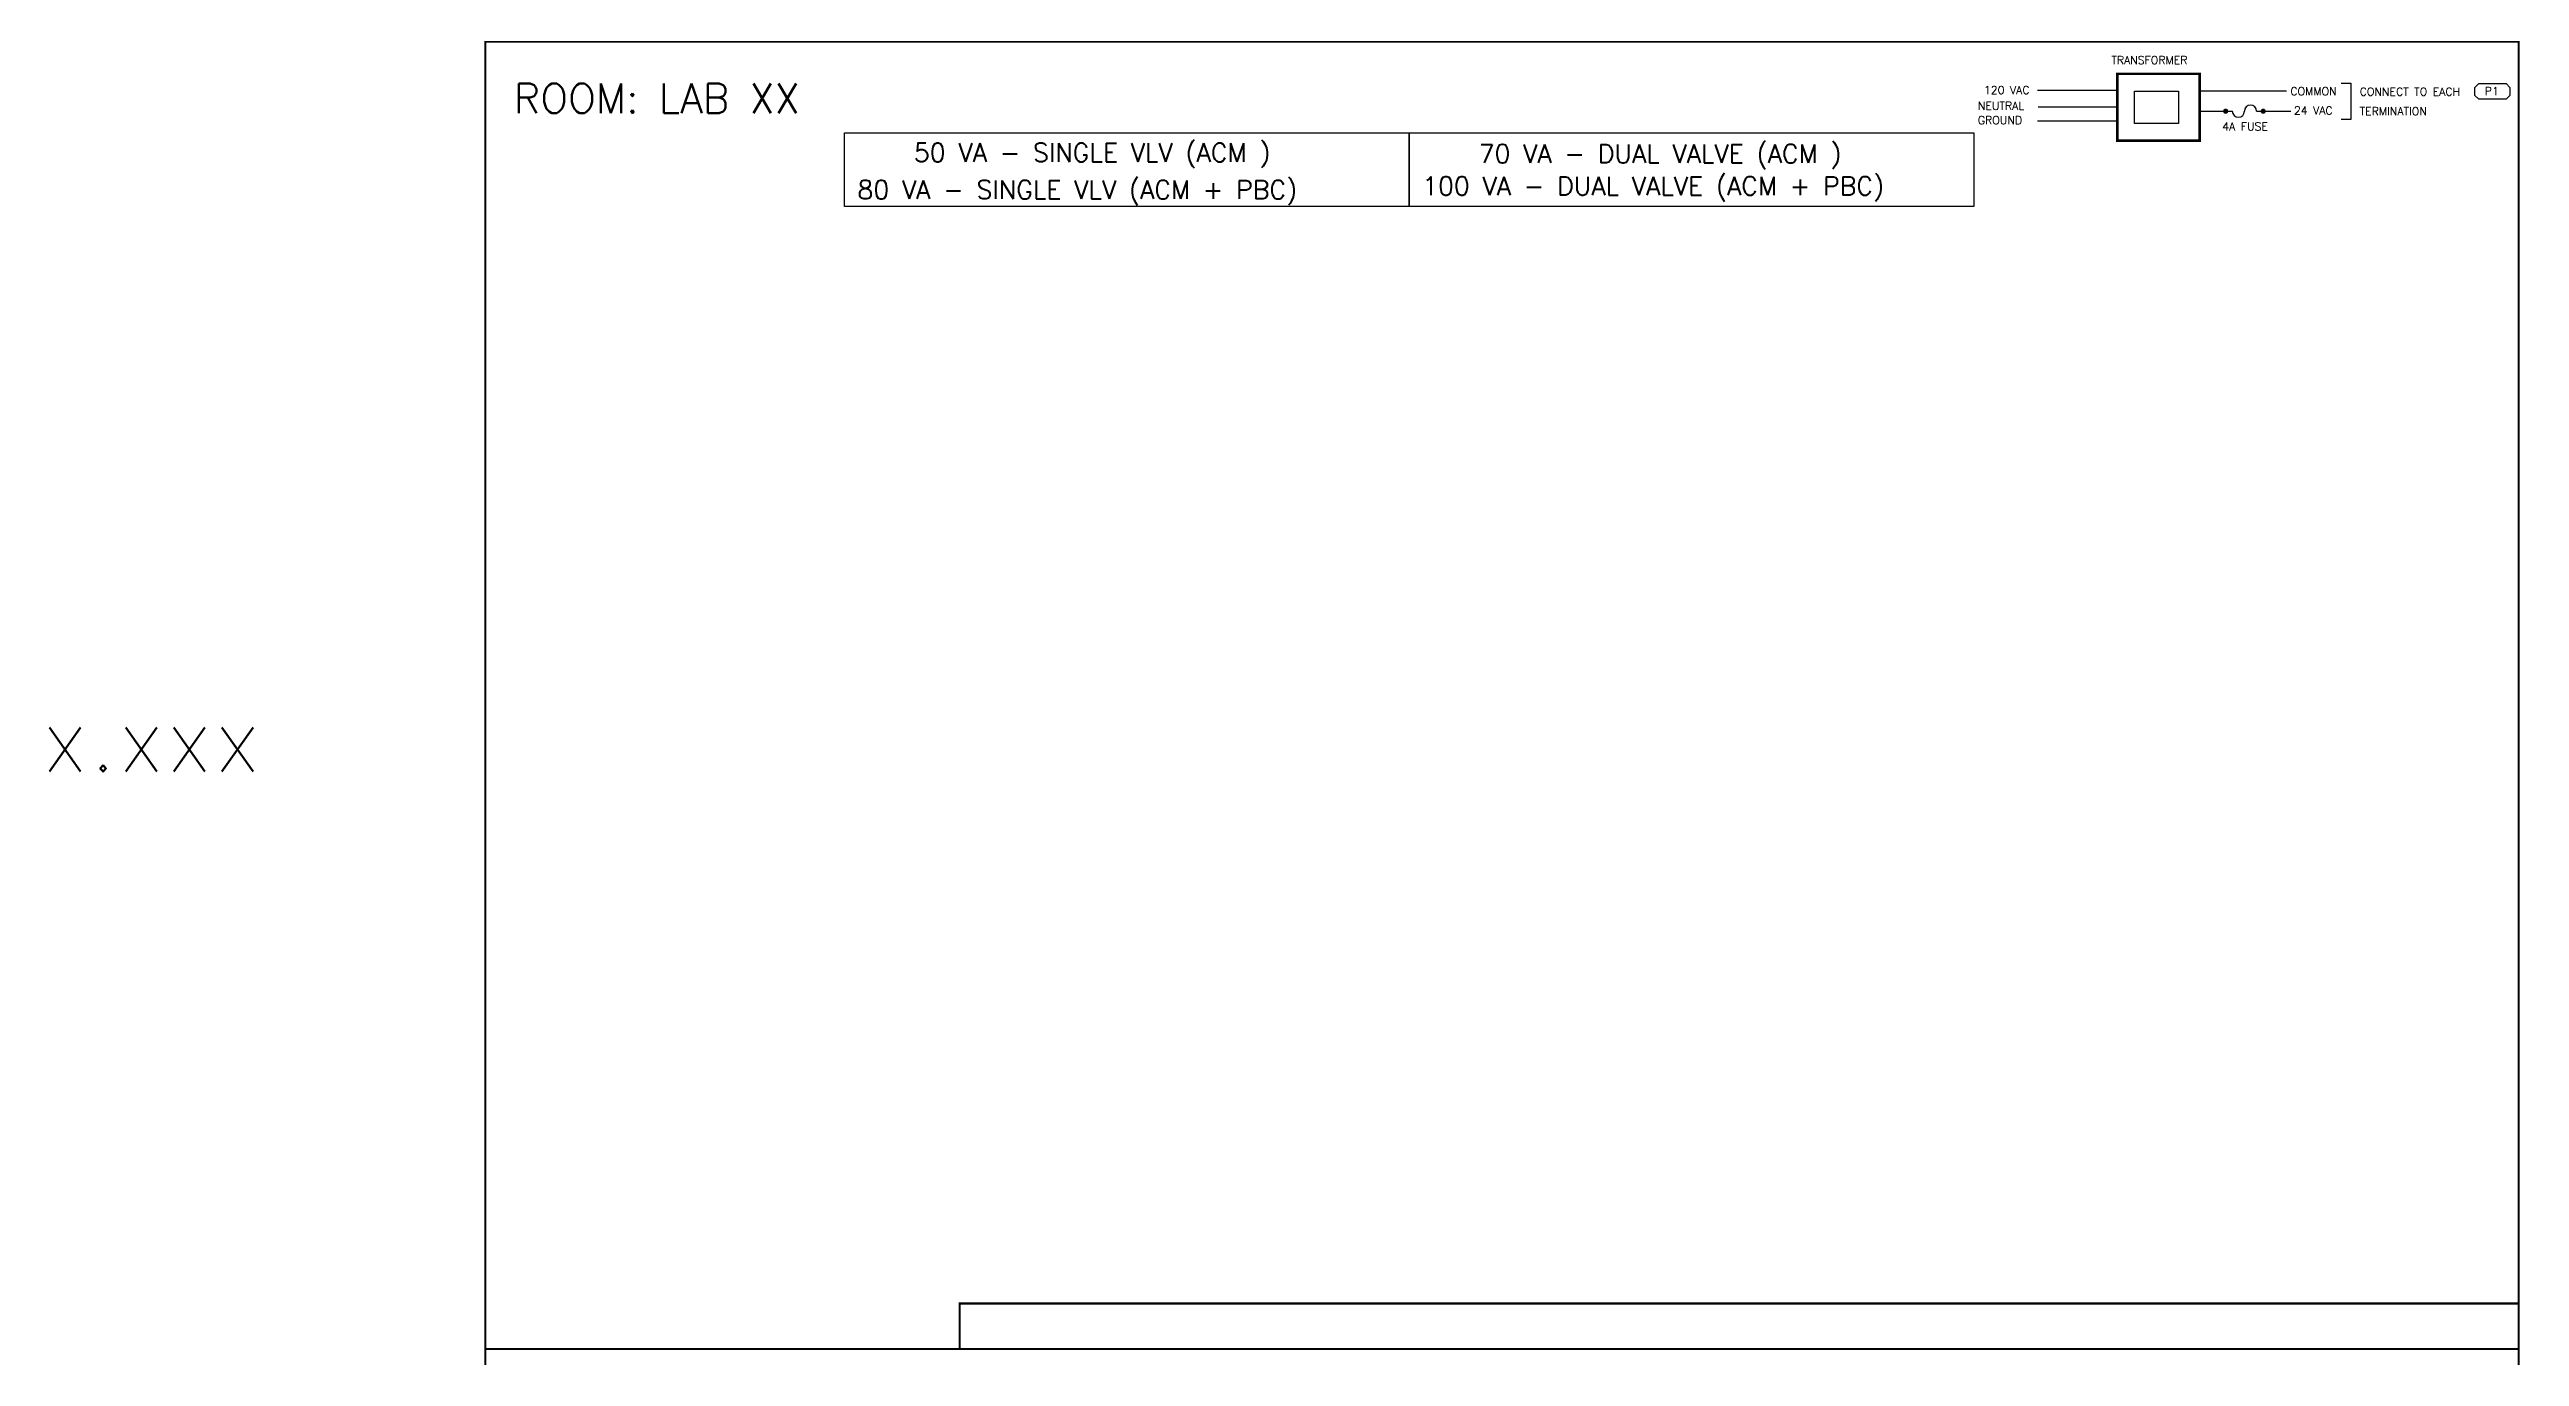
# Model space of a CAD drawing. Extents: x -251 to 1546, y -2821 to 985.
# Drawn here: x -251 to 1546, y -1875 to -924 of the extents above; entities that cross this region are included whole.
import ezdxf
from ezdxf.enums import TextEntityAlignment as Align

# ---------------------------------------------------------------- set-up
doc = ezdxf.new("R2010")
doc.units = 0
doc.header["$LTSCALE"] = 96
doc.header["$MEASUREMENT"] = 0
doc.layers.get('0').update_dxf_attribs({"linetype": 'CONTINUOUS'})
for name, color, linetype in [('Hood', 2, 'CONTINUOUS'), ('ModelB', 30, 'CONTINUOUS'), ('Text', 7, 'CONTINUOUS')]:
    doc.layers.add(name, color=color, linetype=linetype)
doc.styles.add('Romans', font='romans.shx')
doc.styles.get("Standard").update_dxf_attribs({"font": 'ROMANS'})

msp = doc.modelspace()

# ---------------------------------------------------------------- linework, layer by layer
at = {"color": 7, "linetype": 'Continuous'}
for points in [[(327.2, -984.2), (738, -984.2), (738, -1038), (327.2, -1038)], [(738, -984.2), (1148.8, -984.2), (1148.8, -1038), (738, -1038)]]:
    msp.add_lwpolyline(points, close=True, dxfattribs=at)
at = {"layer": 'Hood', "color": 0, "linetype": 'Continuous'}
for p, q in [((1416, -948.3), (1423.1, -948.3)), ((1423.1, -948.3), (1423.1, -974.7)), ((1423.1, -974.7), (1416, -974.7))]:
    msp.add_line(p, q, dxfattribs=at)
at = {"layer": 'Hood', "color": 0}
for p, q in [((1513.3, -951.3), (1516.1, -948.5)), ((1513.3, -957.1), (1513.3, -951.3)), ((1516.1, -948.5), (1535.9, -948.5)), ((1535.9, -948.5), (1538.7, -951.3)), ((1538.7, -951.3), (1538.7, -957.1)), ((1253.2, -953.6), (1195, -953.6)), ((1253.2, -965.6), (1195.5, -965.6)), ((1265.7, -977.5), (1265.7, -953.9)), ((1265.7, -953.9), (1297.7, -953.9)), ((1297.7, -953.9), (1297.7, -977.5)), ((1313, -953.8), (1376.2, -953.8)), ((1313, -968.6), (1331.9, -968.6)), ((1331.9, -968.6), (1336.8, -968.6)), ((1354.4, -968.6), (1359.3, -968.6)), ((1359.2, -968.6), (1379.4, -968.6)), ((1516.1, -959.9), (1513.3, -957.1)), ((1535.9, -959.9), (1516.1, -959.9)), ((1538.7, -957.1), (1535.9, -959.9)), ((1253.2, -975.8), (1195, -975.8)), ((1297.7, -977.5), (1265.7, -977.5))]:
    msp.add_line(p, q, dxfattribs=at)
at = {"layer": 'Hood', "color": 0, "const_width": 1.86}
msp.add_lwpolyline([(1253.2, -990), (1253.2, -941.4), (1313, -941.4), (1313, -990)], close=True, dxfattribs=at)
for points in [[(1331, -968.6, 1), (1332.9, -968.6, 1)], [(1358.3, -968.6, 1), (1360.2, -968.6, 1)]]:
    msp.add_lwpolyline(points, format="xyb", close=True, dxfattribs=at)
at = {"layer": 'Hood', "color": 0}
for centre, start, end in [((1341.2, -968.6), 180, 0), ((1350, -968.6), 0, 180)]:
    msp.add_arc(centre, 4.41, start, end, dxfattribs=at)
at = {"layer": 'ModelB', "const_width": 1.5}
for points in [[(66, -918), (66, -1869), (1545, -1869), (1545, -918)], [(66, -1869), (66, -2820), (1545, -2820), (1545, -1869)]]:
    msp.add_lwpolyline(points, close=True, dxfattribs=at)
msp.add_lwpolyline([(1545, -1836), (411, -1836), (411, -1869)], dxfattribs=at)

# ---------------------------------------------------------------- texts
at = {"transparency": 33554687}
msp.add_text('ROOM: LAB XX', height=21.391, dxfattribs=at).set_placement((86.8, -969.9))
at = {"layer": 'Hood', "color": 0}
for s, p in [('TRANSFORMER', (1248.8, -934.3)), ('120 VAC', (1156.1, -956.1)), ('COMMON', (1379, -957)), ('CONNECT TO EACH ', (1429.4, -957.3)), ('P1', (1520.4, -956.8)), ('NEUTRAL', (1151.7, -967.5)), ('24 VAC', (1381.6, -971)), ('TERMINATION', (1429.4, -971.5)), ('GROUND', (1151.7, -978)), ('4A FUSE', (1329.5, -982.6))]:
    msp.add_text(s, height=5.82, dxfattribs=at).set_placement(p)
at = {"layer": 'Hood', "color": 7, "linetype": 'Continuous'}
for s, p in [('50 VA - SINGLE VLV (ACM )', (377.8, -1005.4)), ('70 VA - DUAL VALVE (ACM )', (788.6, -1006.2)), ('80 VA - SINGLE VLV (ACM + PBC)', (336.7, -1032.4)), ('100 VA - DUAL VALVE (ACM + PBC)', (747.5, -1029.7))]:
    msp.add_text(s, height=13.472, dxfattribs=at).set_placement(p)
at = {"layer": 'Text', "style": 'Romans'}
msp.add_text('x.xxx', height=48, dxfattribs=at).set_placement((-177, -1425), align=Align.MIDDLE)

doc.saveas('drawing.dxf')
